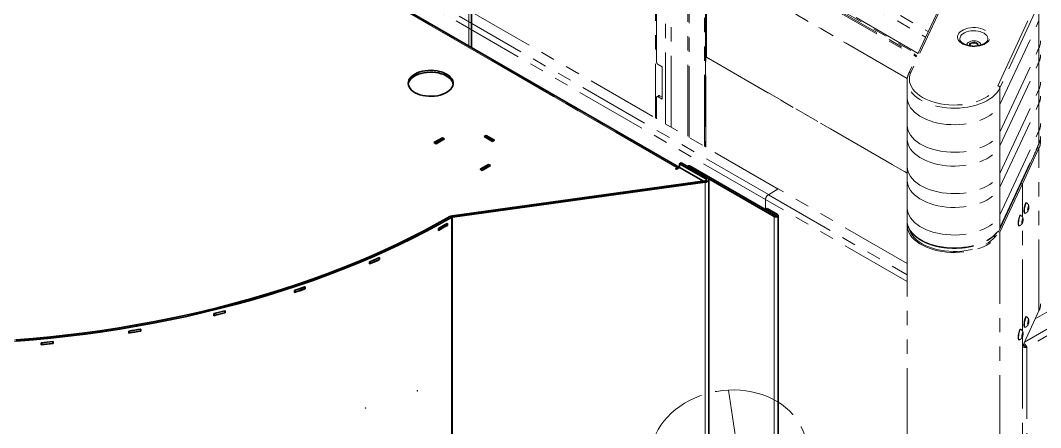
# Paper-space layout 'Blatt1' of a CAD drawing. Header units: millimetres. Extents: x 0 to 1189, y 0 to 841.
# Drawn here: x 575.8 to 666.4, y 173.7 to 209.8 of the extents above; entities that cross this region are included whole.
import ezdxf

# ---------------------------------------------------------------- set-up
doc = ezdxf.new("R2010")
doc.units = ezdxf.units.MM
doc.linetypes.add('PHANTOM', pattern=[12.7, 6.35, -1.27, 1.27, -1.27, 1.27, -1.27])

psp = doc.layouts.new('Blatt1')

# ---------------------------------------------------------------- linework, layer by layer
at = {"color": 8, "linetype": 'Continuous', "lineweight": 18}
for p, q in [((634.15, 196.747), (581.688, 227.032)), ((615.621, 221.847), (615.621, 207.579)), ((635.352, 196.872), (635.211, 196.79)), ((634.15, 196.665), (634.15, 196.747)), ((636.636, 195.467), (636.59, 195.58)), ((636.636, 55.921), (636.636, 195.467)), ((636.685, 195.774), (636.826, 195.855)), ((636.685, 195.61), (636.685, 195.774)), ((614.079, 192.339), (613.938, 192.421)), ((614.079, 52.792), (614.079, 192.339)), ((614.128, 192.482), (614.174, 192.37)), ((614.174, 52.823), (614.174, 192.37)), ((642.914, 192.506), (642.773, 192.425)), ((642.773, 52.878), (642.773, 192.425)), ((642.922, 192.51), (643.063, 192.592)), ((642.922, 192.506), (642.922, 192.51))]:
    psp.add_line(p, q, dxfattribs=at)
at = {"color": 8, "linetype": 'PHANTOM', "lineweight": 18}
for p, q in [((634.15, 196.747), (581.688, 227.032)), ((592.498, 222.497), (641.996, 193.923)), ((592.753, 222.938), (642.25, 194.364)), ((634.203, 221.699), (656.454, 208.854)), ((633.935, 221.233), (656.227, 208.364)), ((633.114, 200.65), (633.114, 219.445)), ((633.623, 200.356), (633.623, 219.151)), ((655.557, 206.922), (633.935, 219.404)), ((635.094, 218.606), (635.094, 199.507)), ((636.579, 198.65), (636.579, 217.486)), ((658.386, 212.706), (654.918, 205.233)), ((662.645, 204.038), (666.114, 211.51)), ((666.307, 211.317), (662.839, 203.845)), ((666.307, 211.317), (666.307, 209.847)), ((636.763, 206.568), (636.763, 210.896)), ((666.307, 209.847), (666.307, 207.398)), ((666.307, 207.398), (666.307, 206.173)), ((666.307, 206.173), (666.307, 203.723)), ((632.591, 203.148), (632.45, 203.066)), ((662.839, 203.845), (662.839, 202.375)), ((666.307, 203.723), (666.307, 202.498)), ((662.839, 202.375), (662.839, 199.926)), ((666.307, 202.498), (666.307, 200.049)), ((662.839, 199.926), (662.839, 198.701)), ((666.307, 200.049), (666.307, 198.906)), ((662.839, 191.434), (666.307, 198.906)), ((662.839, 198.701), (662.839, 196.251)), ((665.824, 197.791), (665.824, 197.851)), ((666.307, 198.497), (666.162, 198.52)), ((666.307, 184.045), (666.307, 198.497)), ((635.352, 196.872), (635.211, 196.79)), ((665.358, 196.847), (665.358, 196.788)), ((634.15, 196.665), (634.15, 196.747)), ((662.839, 196.251), (662.839, 195.026)), ((664.918, 195.84), (664.918, 195.899)), ((636.636, 195.467), (636.59, 195.58)), ((636.636, 176.643), (636.636, 195.467)), ((636.685, 195.774), (636.826, 195.855)), ((636.685, 195.61), (636.685, 195.774)), ((662.839, 195.026), (662.839, 192.577)), ((642.25, 194.364), (654.582, 187.245)), ((654.582, 186.657), (641.996, 193.923)), ((614.079, 192.339), (613.938, 192.421)), ((614.079, 52.792), (614.079, 192.339)), ((614.128, 192.482), (614.174, 192.37)), ((614.174, 52.823), (614.174, 192.37)), ((642.914, 192.506), (642.773, 192.425)), ((642.773, 176.132), (642.773, 192.425)), ((642.922, 192.51), (643.063, 192.592)), ((642.922, 192.506), (642.922, 192.51)), ((662.839, 192.577), (662.839, 191.434)), ((663.262, 192.33), (663.262, 192.271)), ((662.822, 191.323), (662.822, 191.385)), ((654.87, 191.163), (654.87, 191.048)), ((662.356, 190.553), (662.356, 190.765)), ((662.839, 191.025), (662.694, 191.048)), ((662.839, 191.025), (662.839, 146.85)), ((665.018, 181.268), (671.44, 184.975)), ((671.694, 184.534), (665.231, 180.803)), ((665.231, 180.803), (665.231, 76.014))]:
    psp.add_line(p, q, dxfattribs=at)
at = {"color": 7, "linetype": 'Continuous', "lineweight": 35}
for p, q in [((634.338, 196.773), (581.888, 227.052)), ((615.855, 207.443), (615.855, 222.173)), ((617.163, 199.63), (616.979, 199.524)), ((616.979, 199.524), (617.729, 199.091)), ((617.036, 199.491), (617.17, 199.569)), ((617.913, 199.197), (617.163, 199.63)), ((617.163, 199.564), (617.163, 199.63)), ((617.863, 199.169), (617.17, 199.569)), ((613.274, 199.426), (612.525, 198.993)), ((612.525, 198.993), (612.708, 198.887)), ((613.281, 199.364), (612.581, 198.96)), ((612.708, 198.887), (613.458, 199.32)), ((613.458, 199.32), (613.274, 199.426)), ((613.274, 199.36), (613.274, 199.426)), ((613.408, 199.291), (613.281, 199.364)), ((617.729, 199.091), (617.913, 199.197)), ((617.375, 197.058), (616.626, 196.625)), ((617.382, 196.997), (616.682, 196.593)), ((616.81, 196.519), (617.559, 196.952)), ((617.559, 196.952), (617.375, 197.058)), ((617.375, 196.993), (617.375, 197.058)), ((617.382, 196.997), (617.51, 196.923)), ((634.362, 197.114), (634.503, 197.196)), ((634.362, 196.787), (634.362, 197.114)), ((634.362, 197.114), (636.685, 195.774)), ((634.503, 197.196), (636.826, 195.855)), ((635.102, 196.897), (635.062, 196.874)), ((635.211, 196.79), (635.171, 196.811)), ((642.914, 192.506), (635.352, 196.872)), ((616.626, 196.625), (616.81, 196.519)), ((634.009, 196.665), (634.15, 196.747)), ((634.079, 196.624), (634.009, 196.665)), ((634.362, 196.787), (634.079, 196.624)), ((636.48, 195.565), (634.362, 196.787)), ((642.773, 192.425), (635.211, 196.79)), ((636.59, 195.58), (614.128, 192.482)), ((636.636, 195.467), (614.174, 192.37)), ((636.943, 56.145), (636.943, 195.692)), ((642.006, 193.039), (642.147, 193.121)), ((642.922, 192.51), (642.006, 193.039)), ((642.006, 193.039), (642.006, 193.031)), ((643.063, 192.592), (642.147, 193.121)), ((643.123, 52.962), (643.123, 192.508)), ((612.924, 191.191), (612.924, 191.371)), ((612.999, 191.412), (613.01, 191.406)), ((613.01, 191.406), (613.71, 191.809)), ((613.01, 191.243), (613.71, 191.645)), ((613.01, 191.243), (613.01, 191.406)), ((613.703, 191.641), (613.717, 191.633)), ((613.717, 191.813), (613.717, 191.633)), ((612.924, 191.292), (613.01, 191.243)), ((606.888, 188.416), (607.676, 188.771)), ((607.681, 188.776), (607.681, 188.596)), ((606.803, 188.211), (606.803, 188.391)), ((606.803, 188.316), (606.888, 188.253)), ((606.879, 188.423), (606.888, 188.416)), ((606.888, 188.253), (607.676, 188.608)), ((606.888, 188.253), (606.888, 188.416)), ((607.669, 188.605), (607.681, 188.596)), ((600.194, 185.869), (601.05, 186.167)), ((600.194, 185.705), (601.05, 186.004)), ((601.05, 186.167), (601.048, 186.169)), ((601.05, 186.004), (601.05, 186.167)), ((601.05, 186.007), (601.062, 185.994)), ((601.062, 186.174), (601.062, 185.994)), ((600.112, 185.673), (600.112, 185.852)), ((600.112, 185.784), (600.194, 185.705)), ((600.185, 185.877), (600.194, 185.869)), ((600.194, 185.705), (600.194, 185.869)), ((592.945, 183.612), (592.945, 183.791)), ((592.945, 183.734), (593.022, 183.636)), ((593.014, 183.809), (593.022, 183.799)), ((593.022, 183.799), (593.933, 184.037)), ((593.022, 183.636), (593.933, 183.874)), ((593.022, 183.636), (593.022, 183.799)), ((593.933, 184.037), (593.931, 184.039)), ((593.933, 183.874), (593.933, 184.037)), ((593.933, 183.894), (593.955, 183.866)), ((593.955, 184.045), (593.955, 183.866)), ((585.473, 182.238), (586.427, 182.411)), ((586.427, 182.411), (586.426, 182.414)), ((586.427, 182.248), (586.427, 182.411)), ((586.427, 182.299), (586.459, 182.24)), ((586.459, 182.42), (586.459, 182.24)), ((585.404, 182.057), (585.404, 182.237)), ((585.412, 182.187), (585.473, 182.075)), ((585.468, 182.248), (585.473, 182.238)), ((585.473, 182.075), (586.427, 182.248)), ((585.473, 182.075), (585.473, 182.238)), ((577.596, 181.032), (577.596, 181.212)), ((577.619, 181.159), (577.596, 181.157)), ((577.619, 181.159), (577.619, 181.214)), ((577.619, 181.159), (577.657, 181.043)), ((577.653, 181.217), (577.657, 181.207)), ((577.657, 181.207), (578.64, 181.313)), ((577.657, 181.043), (577.657, 181.207)), ((577.657, 181.043), (578.64, 181.15)), ((578.64, 181.313), (578.639, 181.316)), ((578.64, 181.15), (578.64, 181.313)), ((578.645, 181.317), (578.645, 181.255)), ((578.645, 181.255), (578.681, 181.141)), ((578.681, 181.321), (578.681, 181.141))]:
    psp.add_line(p, q, dxfattribs=at)
at = {"color": 7, "linetype": 'PHANTOM', "lineweight": 18}
for p, q in [((634.338, 196.773), (581.888, 227.052)), ((632.308, 206.169), (632.308, 224.137)), ((642.986, 194.951), (593.771, 223.362)), ((632.202, 218.699), (632.202, 201.176)), ((634.013, 219.23), (655.51, 206.821)), ((635.2, 199.446), (635.2, 218.545)), ((635.384, 218.298), (655.458, 206.709)), ((635.384, 218.175), (655.414, 206.613)), ((637.93, 214.305), (654.6, 204.681)), ((654.6, 204.681), (638.092, 214.211)), ((658.205, 212.626), (654.737, 205.154)), ((636.675, 211.019), (636.675, 206.69)), ((662.839, 202.375), (666.307, 209.847)), ((659.933, 207.795), (659.859, 207.674)), ((661.132, 207.741), (661.099, 207.795)), ((661.162, 207.683), (661.179, 207.677)), ((662.839, 199.926), (666.307, 207.398)), ((632.45, 205.924), (632.803, 205.72)), ((636.657, 206.752), (636.675, 206.762)), ((636.657, 206.752), (636.657, 198.605)), ((636.675, 206.741), (636.657, 206.752)), ((636.704, 206.616), (636.692, 206.609)), ((654.582, 196.281), (636.692, 206.609)), ((636.692, 198.584), (636.692, 206.609)), ((636.763, 206.568), (654.582, 196.281)), ((662.839, 198.701), (666.307, 206.173)), ((632.803, 205.72), (632.803, 202.862)), ((654.582, 204.473), (654.582, 204.509)), ((654.582, 204.473), (654.582, 203.003)), ((632.491, 203.158), (632.35, 203.076)), ((632.591, 203.148), (632.803, 203.025)), ((662.839, 196.251), (666.307, 203.723)), ((632.308, 201.115), (632.308, 202.984)), ((632.803, 202.862), (632.45, 203.066)), ((654.582, 203.003), (654.582, 200.553)), ((662.839, 195.026), (666.307, 202.498)), ((654.582, 200.553), (654.582, 199.328)), ((617.163, 199.63), (616.979, 199.524)), ((616.979, 199.524), (617.729, 199.091)), ((617.036, 199.491), (617.17, 199.569)), ((617.913, 199.197), (617.163, 199.63)), ((617.163, 199.564), (617.163, 199.63)), ((617.863, 199.169), (617.17, 199.569)), ((662.839, 192.577), (666.307, 200.049)), ((613.274, 199.426), (612.525, 198.993)), ((612.525, 198.993), (612.708, 198.887)), ((613.281, 199.364), (612.581, 198.96)), ((612.708, 198.887), (613.458, 199.32)), ((613.458, 199.32), (613.274, 199.426)), ((613.274, 199.36), (613.274, 199.426)), ((613.408, 199.291), (613.281, 199.364)), ((617.729, 199.091), (617.913, 199.197)), ((654.582, 199.328), (654.582, 196.879)), ((662.833, 191.406), (666.301, 198.878)), ((666.162, 198.52), (664.687, 195.341)), ((666.307, 198.497), (664.832, 195.319)), ((665.95, 198.063), (665.95, 198.122)), ((617.375, 197.058), (616.626, 196.625)), ((617.382, 196.997), (616.682, 196.593)), ((616.81, 196.519), (617.559, 196.952)), ((617.559, 196.952), (617.375, 197.058)), ((617.375, 196.993), (617.375, 197.058)), ((617.382, 196.997), (617.51, 196.923)), ((634.362, 197.114), (634.503, 197.196)), ((634.362, 196.787), (634.362, 197.114)), ((634.362, 197.114), (636.685, 195.774)), ((634.503, 197.196), (636.826, 195.855)), ((635.102, 196.897), (635.062, 196.874)), ((635.211, 196.79), (635.171, 196.811)), ((642.914, 192.506), (635.352, 196.872)), ((654.582, 196.879), (654.582, 195.654)), ((616.626, 196.625), (616.81, 196.519)), ((634.009, 196.665), (634.15, 196.747)), ((634.079, 196.624), (634.009, 196.665)), ((634.362, 196.787), (634.079, 196.624)), ((636.48, 195.565), (634.362, 196.787)), ((642.773, 192.425), (635.211, 196.79)), ((664.921, 195.847), (664.921, 195.906)), ((636.59, 195.58), (614.128, 192.482)), ((636.636, 195.467), (614.174, 192.37)), ((636.943, 176.73), (636.943, 195.692)), ((654.582, 195.654), (654.582, 193.204)), ((662.694, 191.048), (664.687, 195.341)), ((662.839, 191.025), (664.832, 195.319)), ((664.832, 195.319), (664.687, 195.341)), ((664.832, 192.376), (664.832, 195.319)), ((642.25, 194.364), (643.127, 194.87)), ((642.986, 194.788), (642.25, 194.364)), ((643.044, 194.822), (643.044, 194.87)), ((654.582, 188.257), (643.127, 194.87)), ((641.996, 193.923), (641.996, 193.037)), ((654.582, 193.204), (654.582, 192.061)), ((665.211, 193.644), (665.163, 193.651)), ((665.362, 193.294), (665.32, 193.151)), ((665.361, 193.29), (665.397, 193.284)), ((665.397, 193.284), (665.362, 193.294)), ((665.392, 193.131), (665.397, 193.284)), ((642.006, 193.039), (642.147, 193.121)), ((642.922, 192.51), (642.006, 193.039)), ((642.006, 193.039), (642.006, 193.031)), ((643.063, 192.592), (642.147, 193.121)), ((643.123, 175.929), (643.123, 192.508)), ((664.694, 192.529), (664.645, 192.536)), ((665.018, 192.713), (665.066, 192.705)), ((665.32, 193.151), (665.315, 192.998)), ((665.315, 192.998), (665.35, 192.988)), ((665.32, 193.142), (665.392, 193.131)), ((665.35, 192.988), (665.392, 193.131)), ((612.924, 191.191), (612.924, 191.371)), ((612.999, 191.412), (613.01, 191.406)), ((613.01, 191.406), (613.71, 191.809)), ((613.01, 191.243), (613.71, 191.645)), ((613.01, 191.243), (613.01, 191.406)), ((613.703, 191.641), (613.717, 191.633)), ((613.717, 191.813), (613.717, 191.633)), ((654.582, 191.653), (654.582, 147.478)), ((662.825, 191.33), (662.825, 191.391)), ((664.5, 191.597), (664.548, 191.59)), ((664.803, 192.035), (664.797, 191.882)), ((664.797, 191.882), (664.832, 191.873)), ((664.844, 192.179), (664.803, 192.035)), ((664.803, 192.027), (664.874, 192.016)), ((664.832, 191.873), (664.874, 192.016)), ((664.832, 182.251), (664.832, 191.831)), ((664.843, 192.175), (664.88, 192.169)), ((664.88, 192.169), (664.844, 192.179)), ((664.874, 192.016), (664.88, 192.169)), ((612.924, 191.292), (613.01, 191.243)), ((654.975, 191.02), (654.932, 190.927)), ((655.082, 190.892), (655.082, 190.836)), ((655.082, 190.795), (655.083, 190.701)), ((655.082, 190.755), (655.082, 190.702)), ((606.888, 188.416), (607.676, 188.771)), ((607.681, 188.776), (607.681, 188.596)), ((606.803, 188.211), (606.803, 188.391)), ((606.803, 188.316), (606.888, 188.253)), ((606.879, 188.423), (606.888, 188.416)), ((606.888, 188.253), (607.676, 188.608)), ((606.888, 188.253), (606.888, 188.416)), ((607.669, 188.605), (607.681, 188.596)), ((600.194, 185.869), (601.05, 186.167)), ((600.194, 185.705), (601.05, 186.004)), ((601.05, 186.167), (601.048, 186.169)), ((601.05, 186.004), (601.05, 186.167)), ((601.05, 186.007), (601.062, 185.994)), ((601.062, 186.174), (601.062, 185.994)), ((600.112, 185.673), (600.112, 185.852)), ((600.112, 185.784), (600.194, 185.705)), ((600.185, 185.877), (600.194, 185.869)), ((600.194, 185.705), (600.194, 185.869)), ((669.926, 185.603), (665.97, 183.32)), ((592.945, 183.612), (592.945, 183.791)), ((592.945, 183.734), (593.022, 183.636)), ((593.014, 183.809), (593.022, 183.799)), ((593.022, 183.799), (593.933, 184.037)), ((593.022, 183.636), (593.933, 183.874)), ((593.022, 183.636), (593.022, 183.799)), ((593.933, 184.037), (593.931, 184.039)), ((593.933, 183.874), (593.933, 184.037)), ((593.933, 183.894), (593.955, 183.866)), ((593.955, 184.045), (593.955, 183.866)), ((666.307, 184.045), (664.832, 180.866)), ((665.211, 183.519), (665.163, 183.526)), ((585.473, 182.238), (586.427, 182.411)), ((586.427, 182.411), (586.426, 182.414)), ((586.427, 182.248), (586.427, 182.411)), ((586.427, 182.299), (586.459, 182.24)), ((586.459, 182.42), (586.459, 182.24)), ((664.694, 182.404), (664.645, 182.411)), ((665.018, 182.587), (665.066, 182.58)), ((665.32, 183.025), (665.315, 182.873)), ((665.315, 182.873), (665.35, 182.863)), ((665.362, 183.169), (665.32, 183.025)), ((665.32, 183.017), (665.392, 183.006)), ((665.35, 182.863), (665.392, 183.006)), ((665.361, 183.165), (665.397, 183.159)), ((665.397, 183.159), (665.362, 183.169)), ((665.392, 183.006), (665.397, 183.159)), ((585.404, 182.057), (585.404, 182.237)), ((585.412, 182.187), (585.473, 182.075)), ((585.468, 182.248), (585.473, 182.238)), ((585.473, 182.075), (586.427, 182.248)), ((585.473, 182.075), (585.473, 182.238)), ((664.5, 181.472), (664.548, 181.465)), ((664.803, 181.91), (664.797, 181.757)), ((664.797, 181.757), (664.832, 181.748)), ((664.844, 182.053), (664.803, 181.91)), ((664.803, 181.902), (664.874, 181.891)), ((664.832, 181.748), (664.874, 181.891)), ((664.832, 180.866), (664.832, 181.706)), ((664.832, 181.706), (664.832, 167.39)), ((664.843, 182.05), (664.88, 182.044)), ((664.88, 182.044), (664.844, 182.053)), ((664.874, 181.891), (664.88, 182.044)), ((577.596, 181.032), (577.596, 181.212)), ((577.619, 181.159), (577.596, 181.157)), ((577.622, 181.151), (577.596, 181.149)), ((577.619, 181.159), (577.619, 181.214)), ((577.619, 181.159), (577.657, 181.043)), ((577.653, 181.217), (577.657, 181.207)), ((577.657, 181.207), (578.64, 181.313)), ((577.657, 181.043), (577.657, 181.207)), ((577.657, 181.043), (578.64, 181.15)), ((578.64, 181.313), (578.639, 181.316)), ((578.64, 181.15), (578.64, 181.313)), ((578.645, 181.317), (578.645, 181.255)), ((578.645, 181.255), (578.681, 181.141)), ((578.681, 181.321), (578.681, 181.141)), ((665.231, 180.803), (665.09, 180.885)), ((638.699, 177.003), (641.895, 155.897))]:
    psp.add_line(p, q, dxfattribs=at)
at = {"color": 8, "linetype": 'PHANTOM', "lineweight": 18, "flags": 128}
for points in [[(661.916, 208.155), (661.84, 208.031), (661.732, 207.916), (661.593, 207.812), (661.428, 207.721), (661.241, 207.647), (661.035, 207.59), (660.817, 207.553), (660.592, 207.536), (660.364, 207.539), (660.141, 207.563), (659.926, 207.607), (659.726, 207.67), (659.546, 207.75), (659.389, 207.845), (659.26, 207.953), (659.162, 208.072), (659.098, 208.198), (659.068, 208.328), (659.074, 208.459), (659.115, 208.589), (659.191, 208.712), (659.3, 208.828), (659.438, 208.932), (659.603, 209.022), (659.791, 209.097), (659.996, 209.153), (660.214, 209.191), (660.44, 209.208), (660.667, 209.204), (660.891, 209.18), (661.106, 209.137), (661.306, 209.074), (661.486, 208.994), (661.643, 208.899), (661.772, 208.79), (661.87, 208.672), (661.934, 208.546), (661.964, 208.416), (661.958, 208.284), (661.916, 208.155)], [(661.766, 208.214), (661.762, 208.265), (661.728, 208.385), (661.658, 208.501), (661.556, 208.608), (661.424, 208.704), (661.266, 208.786), (661.086, 208.851), (660.89, 208.897), (660.683, 208.924), (660.472, 208.93), (660.261, 208.915), (660.058, 208.88), (659.868, 208.826), (659.697, 208.754), (659.549, 208.666), (659.429, 208.565), (659.34, 208.454), (659.285, 208.336), (659.266, 208.215)], [(654.918, 205.233), (654.837, 205.019), (654.792, 204.801), (654.783, 204.581), (654.81, 204.362), (654.873, 204.145), (654.972, 203.933), (655.105, 203.727), (655.271, 203.529), (655.469, 203.342), (655.697, 203.166), (655.953, 203.003), (656.235, 202.855), (656.54, 202.724), (656.865, 202.609), (657.207, 202.513), (657.564, 202.436), (657.932, 202.379), (658.307, 202.343), (658.687, 202.327), (659.067, 202.333), (659.445, 202.359), (659.817, 202.405), (660.18, 202.472), (660.53, 202.559), (660.864, 202.664), (661.179, 202.787), (661.472, 202.927), (661.742, 203.083), (661.984, 203.252), (662.197, 203.434), (662.38, 203.627), (662.53, 203.829), (662.645, 204.038)], [(662.839, 203.845), (662.721, 203.632), (662.57, 203.425), (662.386, 203.228), (662.172, 203.041), (661.929, 202.867), (661.659, 202.706), (661.364, 202.56), (661.048, 202.431), (660.712, 202.319), (660.359, 202.225), (659.993, 202.151), (659.617, 202.096), (659.234, 202.062), (658.846, 202.048), (658.459, 202.055), (658.074, 202.083), (657.695, 202.131), (657.325, 202.198), (656.968, 202.286), (656.626, 202.392), (656.303, 202.515), (656, 202.656), (655.722, 202.812), (655.469, 202.982), (655.245, 203.165), (655.051, 203.358), (654.889, 203.562), (654.76, 203.773), (654.666, 203.99), (654.606, 204.212), (654.582, 204.435), (654.582, 204.473)], [(654.731, 191.421), (654.76, 191.362), (654.889, 191.151), (655.051, 190.947), (655.245, 190.753), (655.469, 190.57), (655.722, 190.4), (656, 190.244), (656.303, 190.104), (656.626, 189.98), (656.968, 189.874), (657.325, 189.787), (657.695, 189.719), (658.074, 189.671), (658.459, 189.644), (658.846, 189.637), (659.234, 189.651), (659.617, 189.685), (659.993, 189.74), (660.359, 189.814), (660.712, 189.908), (661.048, 190.02), (661.364, 190.149), (661.659, 190.295), (661.929, 190.455), (662.172, 190.63), (662.386, 190.817), (662.57, 191.014), (662.721, 191.22), (662.839, 191.434)]]:
    psp.add_lwpolyline(points, dxfattribs=at)
at = {"color": 7, "linetype": 'PHANTOM', "lineweight": 18, "flags": 128}
for points in [[(660.676, 208.022), (660.528, 208.034), (660.38, 208.026), (660.24, 207.997), (660.116, 207.949), (660.015, 207.886), (659.943, 207.811), (659.904, 207.728), (659.899, 207.658)], [(660.619, 207.901), (660.501, 207.909), (660.384, 207.896), (660.278, 207.864), (660.194, 207.815), (660.138, 207.754), (660.116, 207.686), (660.129, 207.618), (660.139, 207.6)], [(660.186, 207.595), (660.18, 207.614), (660.181, 207.678), (660.219, 207.739), (660.289, 207.79), (660.384, 207.824), (660.492, 207.839), (660.604, 207.833)], [(660.604, 207.833), (660.706, 207.806), (660.787, 207.762), (660.839, 207.705), (660.856, 207.641), (660.846, 207.597)], [(660.894, 207.602), (660.909, 207.635), (660.913, 207.704), (660.882, 207.77), (660.819, 207.828), (660.729, 207.873), (660.619, 207.901)], [(661.132, 207.656), (661.13, 207.714), (661.098, 207.797), (661.031, 207.874), (660.935, 207.94), (660.814, 207.99), (660.676, 208.022)], [(610.394, 203.799), (610.517, 203.662), (610.669, 203.535), (610.85, 203.422), (611.055, 203.323), (611.282, 203.241), (611.525, 203.177), (611.781, 203.132), (612.044, 203.108), (612.311, 203.104), (612.577, 203.121), (612.836, 203.157), (613.085, 203.214), (613.318, 203.289), (613.532, 203.381), (613.723, 203.49), (613.887, 203.611), (614.021, 203.745), (614.124, 203.887), (614.193, 204.036), (614.226, 204.189), (614.224, 204.343), (614.187, 204.496), (614.114, 204.644), (614.008, 204.786), (613.87, 204.918), (613.703, 205.038), (613.51, 205.145), (613.293, 205.235), (613.058, 205.308), (612.808, 205.363), (612.548, 205.397), (612.282, 205.412), (612.015, 205.405), (611.752, 205.379), (611.497, 205.332), (611.255, 205.266), (611.031, 205.182), (610.829, 205.082), (610.651, 204.966), (610.501, 204.839), (610.383, 204.7), (610.297, 204.554), (610.246, 204.403), (610.23, 204.249), (610.25, 204.095), (610.305, 203.944), (610.394, 203.799)], [(610.235, 204.176), (610.267, 204.316), (610.336, 204.465), (610.438, 204.607), (610.572, 204.741), (610.736, 204.862), (610.927, 204.97), (611.141, 205.063), (611.374, 205.138), (611.623, 205.194), (611.882, 205.231), (612.148, 205.248), (612.415, 205.244), (612.679, 205.219), (612.935, 205.175), (613.178, 205.111), (613.404, 205.029), (613.609, 204.93), (613.79, 204.817), (613.943, 204.69), (614.065, 204.553)], [(654.582, 203.003), (654.582, 202.965), (654.606, 202.742), (654.666, 202.521), (654.76, 202.303), (654.889, 202.092), (655.051, 201.889), (655.245, 201.695), (655.469, 201.512), (655.722, 201.342), (656, 201.186), (656.303, 201.046), (656.626, 200.922), (656.968, 200.816), (657.325, 200.729), (657.695, 200.661), (658.074, 200.613), (658.459, 200.585), (658.846, 200.578), (659.234, 200.592), (659.617, 200.627), (659.993, 200.681), (660.359, 200.756), (660.712, 200.849), (661.048, 200.961), (661.364, 201.091), (661.659, 201.236), (661.929, 201.397), (662.172, 201.572), (662.386, 201.758), (662.57, 201.956), (662.721, 202.162), (662.839, 202.375)], [(654.582, 203.003), (654.582, 202.965), (654.606, 202.742), (654.666, 202.521), (654.76, 202.303), (654.889, 202.092), (655.051, 201.889), (655.245, 201.695), (655.469, 201.512), (655.722, 201.342), (656, 201.186), (656.303, 201.046), (656.626, 200.922), (656.968, 200.816), (657.325, 200.729), (657.695, 200.661), (658.074, 200.613), (658.459, 200.585), (658.846, 200.578), (659.234, 200.592), (659.617, 200.627), (659.993, 200.681), (660.359, 200.756), (660.712, 200.849), (661.048, 200.961), (661.364, 201.091), (661.659, 201.236), (661.929, 201.397), (662.172, 201.572), (662.386, 201.758), (662.57, 201.956), (662.721, 202.162), (662.839, 202.375)], [(654.582, 200.553), (654.582, 200.516), (654.606, 200.292), (654.666, 200.071), (654.76, 199.854), (654.889, 199.643), (655.051, 199.439), (655.245, 199.245), (655.469, 199.062), (655.722, 198.892), (656, 198.736), (656.303, 198.596), (656.626, 198.472), (656.968, 198.366), (657.325, 198.279), (657.695, 198.211), (658.074, 198.163), (658.459, 198.136), (658.846, 198.129), (659.234, 198.143), (659.617, 198.177), (659.993, 198.232), (660.359, 198.306), (660.712, 198.4), (661.048, 198.512), (661.364, 198.641), (661.659, 198.787), (661.929, 198.947), (662.172, 199.122), (662.386, 199.309), (662.57, 199.506), (662.721, 199.712), (662.839, 199.926)], [(654.582, 200.553), (654.582, 200.516), (654.606, 200.292), (654.666, 200.071), (654.76, 199.854), (654.889, 199.643), (655.051, 199.439), (655.245, 199.245), (655.469, 199.062), (655.722, 198.892), (656, 198.736), (656.303, 198.596), (656.626, 198.472), (656.968, 198.366), (657.325, 198.279), (657.695, 198.211), (658.074, 198.163), (658.459, 198.136), (658.846, 198.129), (659.234, 198.143), (659.617, 198.177), (659.993, 198.232), (660.359, 198.306), (660.712, 198.4), (661.048, 198.512), (661.364, 198.641), (661.659, 198.787), (661.929, 198.947), (662.172, 199.122), (662.386, 199.309), (662.57, 199.506), (662.721, 199.712), (662.839, 199.926)], [(654.582, 199.328), (654.582, 199.291), (654.606, 199.067), (654.666, 198.846), (654.76, 198.629), (654.889, 198.418), (655.051, 198.214), (655.245, 198.02), (655.469, 197.838), (655.722, 197.667), (656, 197.512), (656.303, 197.371), (656.626, 197.247), (656.968, 197.142), (657.325, 197.054), (657.695, 196.986), (658.074, 196.938), (658.459, 196.911), (658.846, 196.904), (659.234, 196.918), (659.617, 196.952), (659.993, 197.007), (660.359, 197.081), (660.712, 197.175), (661.048, 197.287), (661.364, 197.416), (661.659, 197.562), (661.929, 197.723), (662.172, 197.897), (662.386, 198.084), (662.57, 198.281), (662.721, 198.487), (662.839, 198.701)], [(654.582, 199.328), (654.582, 199.291), (654.606, 199.067), (654.666, 198.846), (654.76, 198.629), (654.889, 198.418), (655.051, 198.214), (655.245, 198.02), (655.469, 197.838), (655.722, 197.667), (656, 197.512), (656.303, 197.371), (656.626, 197.247), (656.968, 197.142), (657.325, 197.054), (657.695, 196.986), (658.074, 196.938), (658.459, 196.911), (658.846, 196.904), (659.234, 196.918), (659.617, 196.952), (659.993, 197.007), (660.359, 197.081), (660.712, 197.175), (661.048, 197.287), (661.364, 197.416), (661.659, 197.562), (661.929, 197.723), (662.172, 197.897), (662.386, 198.084), (662.57, 198.281), (662.721, 198.487), (662.839, 198.701)], [(666.256, 198.782), (666.244, 198.737), (666.162, 198.52)], [(666.307, 198.906), (666.305, 198.89), (666.301, 198.878)], [(665.898, 197.95), (665.901, 197.96), (665.928, 198.074)], [(665.934, 198.029), (665.943, 198.092), (665.944, 198.11)], [(654.582, 196.879), (654.582, 196.841), (654.606, 196.618), (654.666, 196.397), (654.76, 196.179), (654.889, 195.968), (655.051, 195.765), (655.245, 195.571), (655.469, 195.388), (655.722, 195.218), (656, 195.062), (656.303, 194.922), (656.626, 194.798), (656.968, 194.692), (657.325, 194.605), (657.695, 194.537), (658.074, 194.489), (658.459, 194.461), (658.846, 194.454), (659.234, 194.468), (659.617, 194.503), (659.993, 194.557), (660.359, 194.632), (660.712, 194.725), (661.048, 194.837), (661.364, 194.967), (661.659, 195.112), (661.929, 195.273), (662.172, 195.448), (662.386, 195.634), (662.57, 195.832), (662.721, 196.038), (662.839, 196.251)], [(654.582, 196.879), (654.582, 196.841), (654.606, 196.618), (654.666, 196.397), (654.76, 196.179), (654.889, 195.968), (655.051, 195.765), (655.245, 195.571), (655.469, 195.388), (655.722, 195.218), (656, 195.062), (656.303, 194.922), (656.626, 194.798), (656.968, 194.692), (657.325, 194.605), (657.695, 194.537), (658.074, 194.489), (658.459, 194.461), (658.846, 194.454), (659.234, 194.468), (659.617, 194.503), (659.993, 194.557), (660.359, 194.632), (660.712, 194.725), (661.048, 194.837), (661.364, 194.967), (661.659, 195.112), (661.929, 195.273), (662.172, 195.448), (662.386, 195.634), (662.57, 195.832), (662.721, 196.038), (662.839, 196.251)], [(636.685, 195.774), (636.717, 195.749), (636.737, 195.721), (636.743, 195.691), (636.736, 195.661), (636.715, 195.633), (636.682, 195.609), (636.639, 195.591), (636.59, 195.58)], [(636.826, 195.855), (636.89, 195.807), (636.93, 195.75), (636.943, 195.69), (636.928, 195.629), (636.886, 195.573), (636.82, 195.525), (636.735, 195.489), (636.636, 195.467)], [(654.582, 195.654), (654.582, 195.617), (654.606, 195.393), (654.666, 195.172), (654.76, 194.955), (654.889, 194.743), (655.051, 194.54), (655.245, 194.346), (655.469, 194.163), (655.722, 193.993), (656, 193.837), (656.303, 193.697), (656.626, 193.573), (656.968, 193.467), (657.325, 193.38), (657.695, 193.312), (658.074, 193.264), (658.459, 193.236), (658.846, 193.23), (659.234, 193.243), (659.617, 193.278), (659.993, 193.332), (660.359, 193.407), (660.712, 193.5), (661.048, 193.612), (661.364, 193.742), (661.659, 193.887), (661.929, 194.048), (662.172, 194.223), (662.386, 194.409), (662.57, 194.607), (662.721, 194.813), (662.839, 195.026)], [(654.582, 195.654), (654.582, 195.617), (654.606, 195.393), (654.666, 195.172), (654.76, 194.955), (654.889, 194.743), (655.051, 194.54), (655.245, 194.346), (655.469, 194.163), (655.722, 193.993), (656, 193.837), (656.303, 193.697), (656.626, 193.573), (656.968, 193.467), (657.325, 193.38), (657.695, 193.312), (658.074, 193.264), (658.459, 193.236), (658.846, 193.23), (659.234, 193.243), (659.617, 193.278), (659.993, 193.332), (660.359, 193.407), (660.712, 193.5), (661.048, 193.612), (661.364, 193.742), (661.659, 193.887), (661.929, 194.048), (662.172, 194.223), (662.386, 194.409), (662.57, 194.607), (662.721, 194.813), (662.839, 195.026)], [(654.582, 193.204), (654.582, 193.167), (654.606, 192.943), (654.666, 192.722), (654.76, 192.505), (654.889, 192.294), (655.051, 192.09), (655.245, 191.896), (655.469, 191.713), (655.722, 191.543), (656, 191.388), (656.303, 191.247), (656.626, 191.123), (656.968, 191.017), (657.325, 190.93), (657.695, 190.862), (658.074, 190.814), (658.459, 190.787), (658.846, 190.78), (659.234, 190.794), (659.617, 190.828), (659.993, 190.883), (660.359, 190.957), (660.712, 191.051), (661.048, 191.163), (661.364, 191.292), (661.659, 191.438), (661.929, 191.599), (662.172, 191.773), (662.386, 191.96), (662.57, 192.157), (662.721, 192.363), (662.839, 192.577)], [(654.582, 193.204), (654.582, 193.167), (654.606, 192.943), (654.666, 192.722), (654.76, 192.505), (654.889, 192.294), (655.051, 192.09), (655.245, 191.896), (655.469, 191.713), (655.722, 191.543), (656, 191.388), (656.303, 191.247), (656.626, 191.123), (656.968, 191.017), (657.325, 190.93), (657.695, 190.862), (658.074, 190.814), (658.459, 190.787), (658.846, 190.78), (659.234, 190.794), (659.617, 190.828), (659.993, 190.883), (660.359, 190.957), (660.712, 191.051), (661.048, 191.163), (661.364, 191.292), (661.659, 191.438), (661.929, 191.599), (662.172, 191.773), (662.386, 191.96), (662.57, 192.157), (662.721, 192.363), (662.839, 192.577)], [(665.163, 193.651), (665.149, 193.649), (665.118, 193.619), (665.084, 193.556), (665.051, 193.466), (665.021, 193.354), (664.996, 193.23), (664.979, 193.102), (664.969, 192.98), (664.968, 192.873), (664.977, 192.789)], [(665.222, 193.639), (665.197, 193.642), (665.166, 193.611), (665.132, 193.549), (665.1, 193.458), (665.07, 193.347), (665.045, 193.222), (665.027, 193.094), (665.017, 192.973), (665.017, 192.866), (665.025, 192.782)], [(665.302, 192.955), (665.315, 192.922), (665.334, 192.923), (665.356, 192.957), (665.378, 193.019), (665.397, 193.1), (665.41, 193.186), (665.414, 193.266), (665.41, 193.327), (665.397, 193.359), (665.378, 193.359), (665.356, 193.325), (665.334, 193.263), (665.315, 193.182), (665.302, 193.095), (665.298, 193.016), (665.302, 192.955)], [(613.938, 192.421), (612.818, 191.791), (611.673, 191.176), (610.503, 190.576), (609.31, 189.993), (608.093, 189.426), (606.854, 188.875), (605.592, 188.342), (604.31, 187.825), (603.007, 187.326), (601.684, 186.845), (600.342, 186.381), (598.981, 185.936), (597.603, 185.509), (596.208, 185.101), (594.797, 184.712), (593.371, 184.342), (591.93, 183.991), (590.475, 183.659), (589.007, 183.348), (587.527, 183.056), (586.036, 182.784), (584.534, 182.533), (583.022, 182.302), (581.501, 182.091), (579.973, 181.901), (578.437, 181.731), (576.894, 181.582), (575.346, 181.454), (573.793, 181.347), (572.237, 181.261), (570.677, 181.195), (569.115, 181.151)], [(614.079, 192.339), (612.956, 191.707), (611.808, 191.09), (610.634, 190.489), (609.437, 189.904), (608.217, 189.335), (606.974, 188.783), (605.709, 188.248), (604.422, 187.73), (603.115, 187.229), (601.788, 186.746), (600.442, 186.281), (599.078, 185.835), (597.696, 185.407), (596.296, 184.997), (594.881, 184.607), (593.451, 184.236), (592.005, 183.884), (590.546, 183.552), (589.074, 183.239), (587.59, 182.946), (586.094, 182.674), (584.587, 182.422), (583.071, 182.19), (581.546, 181.978), (580.013, 181.787), (578.472, 181.617), (576.925, 181.468), (575.372, 181.339), (573.815, 181.232), (572.253, 181.146), (570.689, 181.08), (569.122, 181.036)], [(642.773, 192.425), (642.84, 192.399), (642.918, 192.39), (642.996, 192.399), (643.063, 192.425), (643.107, 192.463), (643.123, 192.508), (643.107, 192.554), (643.063, 192.592)], [(642.914, 192.506), (642.916, 192.506), (642.918, 192.506), (642.92, 192.506), (642.922, 192.506), (642.923, 192.507), (642.923, 192.508), (642.923, 192.51), (642.922, 192.51)], [(664.645, 192.536), (664.631, 192.534), (664.6, 192.504), (664.567, 192.441), (664.534, 192.35), (664.504, 192.239), (664.479, 192.114), (664.461, 191.987), (664.451, 191.865), (664.451, 191.758), (664.459, 191.674)], [(664.705, 192.524), (664.68, 192.526), (664.648, 192.496), (664.615, 192.433), (664.582, 192.343), (664.552, 192.231), (664.527, 192.107), (664.509, 191.979), (664.5, 191.857), (664.499, 191.75), (664.507, 191.666)], [(664.977, 192.789), (664.994, 192.734), (665.018, 192.713), (665.018, 192.713)], [(665.025, 192.782), (665.042, 192.727), (665.066, 192.705), (665.078, 192.707)], [(654.597, 191.857), (654.594, 191.839), (654.582, 191.616), (654.606, 191.392), (654.666, 191.171), (654.76, 190.953), (654.889, 190.742), (655.051, 190.539), (655.245, 190.345), (655.469, 190.162), (655.722, 189.992), (656, 189.836), (656.303, 189.696), (656.626, 189.572), (656.968, 189.466), (657.325, 189.379), (657.695, 189.311), (658.074, 189.263), (658.459, 189.235), (658.846, 189.229), (659.234, 189.242), (659.617, 189.277), (659.993, 189.331), (660.359, 189.406), (660.712, 189.499), (661.048, 189.611), (661.364, 189.741), (661.659, 189.886), (661.929, 190.047), (662.172, 190.222), (662.386, 190.408), (662.57, 190.606), (662.721, 190.812), (662.839, 191.025)], [(662.833, 191.406), (662.837, 191.418), (662.839, 191.434)], [(664.459, 191.674), (664.476, 191.619), (664.5, 191.597), (664.5, 191.597)], [(664.507, 191.666), (664.524, 191.612), (664.548, 191.59), (664.561, 191.591)], [(664.785, 191.84), (664.797, 191.807), (664.816, 191.808), (664.838, 191.842), (664.861, 191.904), (664.88, 191.984), (664.892, 192.071), (664.897, 192.151), (664.892, 192.212), (664.88, 192.244), (664.861, 192.243), (664.838, 192.21), (664.816, 192.148), (664.797, 192.067), (664.785, 191.98), (664.78, 191.9), (664.785, 191.84)], [(654.783, 191.282), (654.824, 191.156), (654.924, 190.941), (655.059, 190.732), (655.227, 190.532), (655.428, 190.342), (655.659, 190.164), (655.918, 190), (656.203, 189.85), (656.512, 189.717), (656.841, 189.601), (657.187, 189.504), (657.549, 189.426), (657.921, 189.368), (658.301, 189.331), (658.685, 189.315), (659.071, 189.321), (659.453, 189.347), (659.83, 189.394), (660.197, 189.462), (660.551, 189.55), (660.89, 189.656), (661.209, 189.781), (661.506, 189.923), (661.779, 190.08), (662.024, 190.252), (662.24, 190.436), (662.425, 190.631), (662.576, 190.836), (662.694, 191.048)], [(654.995, 190.991), (654.967, 190.964), (654.935, 190.922)], [(655.082, 190.836), (655.084, 190.766), (655.09, 190.691)], [(665.163, 183.526), (665.149, 183.524), (665.118, 183.494), (665.084, 183.431), (665.051, 183.34), (665.021, 183.229), (664.996, 183.105), (664.979, 182.977), (664.969, 182.855), (664.968, 182.748), (664.977, 182.664)], [(665.222, 183.514), (665.197, 183.517), (665.166, 183.486), (665.132, 183.423), (665.1, 183.333), (665.07, 183.221), (665.045, 183.097), (665.027, 182.969), (665.017, 182.847), (665.017, 182.741), (665.025, 182.657)], [(665.302, 182.83), (665.315, 182.797), (665.334, 182.798), (665.356, 182.832), (665.378, 182.894), (665.397, 182.974), (665.41, 183.061), (665.414, 183.141), (665.41, 183.202), (665.397, 183.234), (665.378, 183.234), (665.356, 183.2), (665.334, 183.138), (665.315, 183.057), (665.302, 182.97), (665.298, 182.89), (665.302, 182.83)], [(664.645, 182.411), (664.631, 182.409), (664.6, 182.378), (664.567, 182.316), (664.534, 182.225), (664.504, 182.114), (664.479, 181.989), (664.461, 181.862), (664.451, 181.74), (664.451, 181.633), (664.459, 181.549)], [(664.705, 182.399), (664.68, 182.401), (664.648, 182.371), (664.615, 182.308), (664.582, 182.218), (664.552, 182.106), (664.527, 181.982), (664.509, 181.854), (664.5, 181.732), (664.499, 181.625), (664.507, 181.541)], [(664.977, 182.664), (664.994, 182.609), (665.018, 182.587), (665.018, 182.587)], [(665.025, 182.657), (665.042, 182.602), (665.066, 182.58), (665.078, 182.582)], [(664.459, 181.549), (664.476, 181.494), (664.5, 181.472), (664.5, 181.472)], [(664.507, 181.541), (664.524, 181.486), (664.548, 181.465), (664.561, 181.466)], [(664.785, 181.714), (664.797, 181.682), (664.816, 181.683), (664.838, 181.717), (664.861, 181.779), (664.88, 181.859), (664.892, 181.946), (664.897, 182.026), (664.892, 182.087), (664.88, 182.119), (664.861, 182.118), (664.838, 182.084), (664.816, 182.022), (664.797, 181.942), (664.785, 181.855), (664.78, 181.775), (664.785, 181.714)], [(631.917, 172.274), (632.056, 172.69), (632.232, 173.098), (632.443, 173.496), (632.689, 173.881), (632.967, 174.253), (633.278, 174.608), (633.618, 174.945), (633.986, 175.261), (634.38, 175.556), (634.798, 175.827), (635.237, 176.074), (635.696, 176.294), (636.17, 176.486), (636.659, 176.65), (637.159, 176.784), (637.668, 176.888), (638.182, 176.961), (638.699, 177.003)], [(638.699, 177.003), (639.217, 177.013), (639.731, 176.992), (640.239, 176.939), (640.739, 176.856), (641.228, 176.741), (641.703, 176.597), (642.162, 176.423), (642.601, 176.221), (643.019, 175.992), (643.413, 175.737), (643.781, 175.458), (644.121, 175.155), (644.431, 174.831), (644.71, 174.488), (644.956, 174.127), (645.167, 173.75), (645.343, 173.36), (645.482, 172.959)]]:
    psp.add_lwpolyline(points, dxfattribs=at)
at = {"color": 7, "linetype": 'Continuous', "lineweight": 35, "flags": 128}
for points in [[(610.394, 203.799), (610.517, 203.662), (610.669, 203.535), (610.85, 203.422), (611.055, 203.323), (611.282, 203.241), (611.525, 203.177), (611.781, 203.132), (612.044, 203.108), (612.311, 203.104), (612.577, 203.121), (612.836, 203.157), (613.085, 203.214), (613.318, 203.289), (613.532, 203.381), (613.723, 203.49), (613.887, 203.611), (614.021, 203.745), (614.124, 203.887), (614.193, 204.036), (614.226, 204.189), (614.224, 204.343), (614.187, 204.496), (614.114, 204.644), (614.008, 204.786), (613.87, 204.918), (613.703, 205.038), (613.51, 205.145), (613.293, 205.235), (613.058, 205.308), (612.808, 205.363), (612.548, 205.397), (612.282, 205.412), (612.015, 205.405), (611.752, 205.379), (611.497, 205.332), (611.255, 205.266), (611.031, 205.182), (610.829, 205.082), (610.651, 204.966), (610.501, 204.839), (610.383, 204.7), (610.297, 204.554), (610.246, 204.403), (610.23, 204.249), (610.25, 204.095), (610.305, 203.944), (610.394, 203.799)], [(610.235, 204.176), (610.267, 204.316), (610.336, 204.465), (610.438, 204.607), (610.572, 204.741), (610.736, 204.862), (610.927, 204.97), (611.141, 205.063), (611.374, 205.138), (611.623, 205.194), (611.882, 205.231), (612.148, 205.248), (612.415, 205.244), (612.679, 205.219), (612.935, 205.175), (613.178, 205.111), (613.404, 205.029), (613.609, 204.93), (613.79, 204.817), (613.943, 204.69), (614.065, 204.553)], [(636.685, 195.774), (636.717, 195.749), (636.737, 195.721), (636.743, 195.691), (636.736, 195.661), (636.715, 195.633), (636.682, 195.609), (636.639, 195.591), (636.59, 195.58)], [(636.826, 195.855), (636.89, 195.807), (636.93, 195.75), (636.943, 195.69), (636.928, 195.629), (636.886, 195.573), (636.82, 195.525), (636.735, 195.489), (636.636, 195.467)], [(613.938, 192.421), (612.818, 191.791), (611.673, 191.176), (610.503, 190.576), (609.31, 189.993), (608.093, 189.426), (606.854, 188.875), (605.592, 188.342), (604.31, 187.825), (603.007, 187.326), (601.684, 186.845), (600.342, 186.381), (598.981, 185.936), (597.603, 185.509), (596.208, 185.101), (594.797, 184.712), (593.371, 184.342), (591.93, 183.991), (590.475, 183.659), (589.007, 183.348), (587.527, 183.056), (586.036, 182.784), (584.534, 182.533), (583.022, 182.302), (581.501, 182.091), (579.973, 181.901), (578.437, 181.731), (576.894, 181.582), (575.346, 181.454)], [(614.079, 192.339), (612.956, 191.707), (611.808, 191.09), (610.634, 190.489), (609.437, 189.904), (608.217, 189.335), (606.974, 188.783), (605.709, 188.248), (604.422, 187.73), (603.115, 187.229), (601.788, 186.746), (600.442, 186.281), (599.078, 185.835), (597.696, 185.407), (596.296, 184.997), (594.881, 184.607), (593.451, 184.236), (592.005, 183.884), (590.546, 183.552), (589.074, 183.239), (587.59, 182.946), (586.094, 182.674), (584.587, 182.422), (583.071, 182.19), (581.546, 181.978), (580.013, 181.787), (578.472, 181.617), (576.925, 181.468), (575.372, 181.339)], [(642.773, 192.425), (642.84, 192.399), (642.918, 192.39), (642.996, 192.399), (643.063, 192.425), (643.107, 192.463), (643.123, 192.508), (643.107, 192.554), (643.063, 192.592)], [(642.914, 192.506), (642.916, 192.506), (642.918, 192.506), (642.92, 192.506), (642.922, 192.506), (642.923, 192.507), (642.923, 192.508), (642.923, 192.51), (642.922, 192.51)]]:
    psp.add_lwpolyline(points, dxfattribs=at)
at = {"color": 7, "linetype": 'PHANTOM', "lineweight": 18}
for centre, radius, start, end in [((664.968, 208.033), 1.482, 334.60743, 359.69898), ((664.968, 206.808), 1.482, 334.60743, 359.69898), ((632.615, 206.183), 0.307, 182.60548, 237.39452), ((636.825, 206.705), 0.151, 185.69497, 245.62542), ((613.451, 204.071), 0.781, 7.74899, 38.13303), ((664.968, 204.359), 1.482, 334.60743, 359.69898), ((632.533, 203.066), 0.101, 54.38242, 114.30712), ((632.394, 202.998), 0.0873, 50.79671, 189.21404), ((664.968, 203.134), 1.482, 334.60743, 359.69898), ((664.968, 200.684), 1.482, 334.60743, 359.69898), ((664.968, 199.541), 1.482, 334.60743, 359.69898), ((664.995, 199.125), 1.454, 334.41685, 8.05718), ((635.205, 196.668), 0.251, 54.3827, 114.30737), ((634.269, 196.577), 0.207, 70.88647, 125.15038), ((665.261, 196.767), 0.1, 277.69457, 297.1012), ((642.548, 193.897), 0.553, 122.60548, 177.39452), ((642.955, 194.87), 0.0873, 290.78342, 69.21658), ((614.192, 191.958), 0.528, 96.99304, 118.74834), ((614.206, 192.108), 0.264, 96.99304, 118.74834), ((581.659, 248.333), 64.978, 298.7621, 299.56191), ((581.659, 248.153), 64.978, 298.7621, 299.56191), ((656.063, 192.068), 1.481, 180.28541, 205.9195), ((663.165, 192.25), 0.1, 277.69457, 297.1012), ((576.517, 258.712), 76.566, 293.30092, 294.01786), ((576.517, 258.532), 76.566, 293.30092, 294.01786), ((572.405, 269.337), 87.962, 288.35976, 289.01335), ((572.405, 269.157), 87.962, 288.35976, 289.01335), ((664.968, 184.68), 1.482, 334.60743, 359.69898), ((569.47, 279.295), 98.346, 283.80937, 284.4161), ((569.47, 279.115), 98.346, 283.80937, 284.4161), ((567.682, 287.68), 106.922, 279.54069, 280.11453), ((567.682, 287.501), 106.922, 279.54069, 280.11453), ((566.844, 293.699), 113, 275.46015, 276.01323), ((566.844, 293.519), 113, 275.46015, 276.01323)]:
    psp.add_arc(centre, radius, start, end, dxfattribs=at)
at = {"color": 8, "linetype": 'PHANTOM', "lineweight": 18}
for centre, radius, start, end in [((654.878, 205.079), 0.16, 75.38784, 151.7218), ((662.623, 203.822), 0.217, 6.02313, 83.9752), ((665.271, 196.835), 0.125, 281.15309, 297.14518), ((663.175, 192.318), 0.125, 281.15309, 297.14518)]:
    psp.add_arc(centre, radius, start, end, dxfattribs=at)
at = {"color": 7, "linetype": 'Continuous', "lineweight": 35}
for centre, radius, start, end in [((613.451, 204.071), 0.781, 7.74899, 38.13303), ((635.205, 196.668), 0.251, 54.3827, 114.30737), ((634.269, 196.577), 0.207, 70.88647, 125.15038), ((614.192, 191.958), 0.528, 96.99304, 118.74834), ((614.206, 192.108), 0.264, 96.99304, 118.74834), ((581.659, 248.333), 64.978, 298.7621, 299.56191), ((581.659, 248.153), 64.978, 298.7621, 299.56191), ((576.517, 258.712), 76.566, 293.30092, 294.01786), ((576.517, 258.532), 76.566, 293.30092, 294.01786), ((572.405, 269.337), 87.962, 288.35976, 289.01335), ((572.405, 269.157), 87.962, 288.35976, 289.01335), ((569.47, 279.295), 98.346, 283.80937, 284.4161), ((569.47, 279.115), 98.346, 283.80937, 284.4161), ((567.682, 287.68), 106.922, 279.54069, 280.11453), ((567.682, 287.501), 106.922, 279.54069, 280.11453), ((566.844, 293.699), 113, 275.46015, 276.01323), ((566.844, 293.519), 113, 275.46015, 276.01323)]:
    psp.add_arc(centre, radius, start, end, dxfattribs=at)
at = {"color": 7, "linetype": 'PHANTOM', "lineweight": 18}
for points, knots in [([(661.735, 208.076), (661.728, 208.062), (661.706, 208.02), (661.649, 207.946), (661.552, 207.859), (661.429, 207.779), (661.283, 207.709), (661.118, 207.652), (660.937, 207.608), (660.744, 207.58), (660.546, 207.569), (660.346, 207.575), (660.15, 207.598), (659.965, 207.637), (659.794, 207.691), (659.642, 207.758), (659.514, 207.834), (659.412, 207.917), (659.336, 208.002), (659.289, 208.086), (659.266, 208.155), (659.268, 208.197), (659.269, 208.213)], [0, 0, 0, 0, 0.026302, 0.081102, 0.133799, 0.18559, 0.23729, 0.289178, 0.341352, 0.39378, 0.44638, 0.499053, 0.551685, 0.604147, 0.656337, 0.708165, 0.759587, 0.810676, 0.861715, 0.913309, 0.967006, 1, 1, 1, 1]), ([(661.131, 207.74), (661.141, 207.725), (661.15, 207.71), (661.159, 207.68), (661.159, 207.68)], [0, 0, 0, 0, 0.9880779, 1, 1, 1, 1]), ([(661.764, 208.212), (661.764, 208.186), (661.763, 208.142), (661.743, 208.096), (661.735, 208.076)], [0, 0, 0, 0, 0.586889, 1, 1, 1, 1]), ([(654.737, 205.154), (654.719, 205.115), (654.671, 205.005), (654.617, 204.819), (654.585, 204.643), (654.586, 204.54), (654.586, 204.512)], [0, 0, 0, 0, 0.188923, 0.53119, 0.870759, 1, 1, 1, 1]), ([(665.408, 193.322), (665.405, 193.34), (665.397, 193.397), (665.359, 193.482), (665.3, 193.571), (665.248, 193.616), (665.223, 193.637)], [0, 0, 0, 0, 0.151294, 0.454787, 0.735833, 1, 1, 1, 1]), ([(664.89, 192.206), (664.888, 192.225), (664.88, 192.281), (664.841, 192.366), (664.783, 192.456), (664.731, 192.5), (664.705, 192.522)], [0, 0, 0, 0, 0.151294, 0.454787, 0.735833, 1, 1, 1, 1]), ([(665.082, 192.71), (665.108, 192.72), (665.162, 192.743), (665.234, 192.795), (665.294, 192.858), (665.333, 192.911), (665.348, 192.944), (665.352, 192.952)], [0, 0, 0, 0, 0.222899, 0.475687, 0.708532, 0.923743, 1, 1, 1, 1]), ([(654.74, 191.394), (654.75, 191.371), (654.79, 191.279), (654.89, 191.123), (655.041, 190.928), (655.222, 190.741), (655.43, 190.565), (655.663, 190.4), (655.92, 190.247), (656.199, 190.109), (656.497, 189.985), (656.812, 189.877), (657.142, 189.785), (657.483, 189.711), (657.835, 189.654), (658.193, 189.615), (658.556, 189.595), (658.921, 189.592), (659.284, 189.609), (659.644, 189.643), (659.997, 189.696), (660.342, 189.766), (660.674, 189.854), (660.993, 189.958), (661.295, 190.078), (661.579, 190.213), (661.841, 190.363), (662.081, 190.525), (662.296, 190.7), (662.485, 190.885), (662.645, 191.081), (662.758, 191.255), (662.813, 191.366), (662.833, 191.406)], [0, 0, 0, 0, 0.010673, 0.043658, 0.076816, 0.110121, 0.143532, 0.177007, 0.210512, 0.244023, 0.277525, 0.311013, 0.344486, 0.377945, 0.411391, 0.444828, 0.478259, 0.511687, 0.545116, 0.578549, 0.611988, 0.645437, 0.678901, 0.712381, 0.745882, 0.779404, 0.812947, 0.846507, 0.880074, 0.913622, 0.94712, 0.980523, 1, 1, 1, 1]), ([(664.564, 191.594), (664.59, 191.605), (664.645, 191.627), (664.716, 191.68), (664.776, 191.743), (664.815, 191.796), (664.831, 191.828), (664.835, 191.837)], [0, 0, 0, 0, 0.222899, 0.475687, 0.708532, 0.923743, 1, 1, 1, 1]), ([(665.408, 183.196), (665.405, 183.215), (665.397, 183.271), (665.359, 183.357), (665.3, 183.446), (665.248, 183.49), (665.223, 183.512)], [0, 0, 0, 0, 0.151294, 0.454787, 0.735833, 1, 1, 1, 1]), ([(664.89, 182.081), (664.888, 182.1), (664.88, 182.156), (664.841, 182.241), (664.783, 182.331), (664.731, 182.375), (664.705, 182.397)], [0, 0, 0, 0, 0.151294, 0.454787, 0.735833, 1, 1, 1, 1]), ([(665.082, 182.585), (665.108, 182.595), (665.162, 182.617), (665.234, 182.67), (665.294, 182.733), (665.333, 182.786), (665.348, 182.818), (665.352, 182.827)], [0, 0, 0, 0, 0.222899, 0.475687, 0.708532, 0.923743, 1, 1, 1, 1]), ([(664.564, 181.469), (664.59, 181.48), (664.645, 181.502), (664.716, 181.555), (664.776, 181.618), (664.815, 181.671), (664.831, 181.703), (664.835, 181.712)], [0, 0, 0, 0, 0.222899, 0.475687, 0.708532, 0.923743, 1, 1, 1, 1]), ([(665.231, 180.803), (665.194, 180.797), (665.119, 180.784), (664.978, 180.804), (664.874, 180.832), (664.833, 180.86), (664.829, 180.862)], [0, 0, 0, 0, 0.324666, 0.649331, 0.973997, 1, 1, 1, 1]), ([(665.09, 180.885), (665.073, 180.888), (665.04, 180.894), (664.977, 180.921), (664.923, 180.953), (664.897, 180.98), (664.889, 180.989)], [0, 0, 0, 0, 0.2847316, 0.5694633, 0.8541949, 1, 1, 1, 1]), ([(664.899, 181.011), (664.913, 181.008), (664.95, 180.999), (665.005, 180.966), (665.058, 180.924), (665.079, 180.898), (665.09, 180.885)], [0, 0, 0, 0, 0.165162, 0.443441, 0.721721, 1, 1, 1, 1]), ([(664.958, 181.138), (664.97, 181.132), (665.024, 181.106), (665.107, 181.024), (665.193, 180.91), (665.219, 180.839), (665.231, 180.803)], [0, 0, 0, 0, 0.0899, 0.393266, 0.696633, 1, 1, 1, 1]), ([(611.048, 176.939), (611.048, 176.938), (611.048, 176.936), (611.047, 176.934), (611.047, 176.932), (611.045, 176.931), (611.044, 176.929), (611.041, 176.927), (611.038, 176.926), (611.036, 176.926), (611.035, 176.926), (611.034, 176.927), (611.033, 176.929), (611.033, 176.932), (611.034, 176.935), (611.034, 176.937), (611.035, 176.939), (611.036, 176.94), (611.038, 176.942), (611.041, 176.944), (611.043, 176.945), (611.045, 176.945), (611.046, 176.944), (611.047, 176.944), (611.048, 176.942), (611.048, 176.94), (611.048, 176.939)], [0, 0, 0, 0, 0.06943, 0.098762, 0.126305, 0.153858, 0.18322, 0.25275, 0.3226, 0.352231, 0.37992, 0.407283, 0.435989, 0.502678, 0.572429, 0.602031, 0.629711, 0.657084, 0.685818, 0.752603, 0.81983, 0.848855, 0.876368, 0.903871, 0.932868, 1, 1, 1, 1]), ([(606.433, 175.405), (606.433, 175.406), (606.433, 175.408), (606.434, 175.41), (606.435, 175.412), (606.436, 175.413), (606.438, 175.415), (606.441, 175.417), (606.444, 175.418), (606.446, 175.418), (606.447, 175.417), (606.448, 175.416), (606.449, 175.415), (606.449, 175.412), (606.449, 175.409), (606.448, 175.406), (606.447, 175.405), (606.446, 175.403), (606.444, 175.402), (606.441, 175.4), (606.438, 175.399), (606.436, 175.399), (606.435, 175.399), (606.434, 175.4), (606.433, 175.402), (606.433, 175.404), (606.433, 175.405)], [0, 0, 0, 0, 0.067132, 0.096129, 0.123632, 0.151145, 0.18017, 0.247397, 0.314182, 0.342916, 0.370289, 0.397969, 0.427571, 0.497322, 0.564011, 0.592717, 0.62008, 0.647769, 0.6774, 0.74725, 0.81678, 0.846142, 0.873695, 0.901238, 0.93057, 1, 1, 1, 1])]:
    psp.add_open_spline(points, degree=3, knots=knots, dxfattribs=at)
at = {"color": 7, "linetype": 'Continuous', "lineweight": 35}
for points, knots in [([(611.048, 176.939), (611.048, 176.938), (611.048, 176.936), (611.047, 176.934), (611.047, 176.932), (611.045, 176.931), (611.044, 176.929), (611.041, 176.927), (611.038, 176.926), (611.036, 176.926), (611.035, 176.926), (611.034, 176.927), (611.033, 176.929), (611.033, 176.932), (611.034, 176.935), (611.034, 176.937), (611.035, 176.939), (611.036, 176.94), (611.038, 176.942), (611.041, 176.944), (611.043, 176.945), (611.045, 176.945), (611.046, 176.944), (611.047, 176.944), (611.048, 176.942), (611.048, 176.94), (611.048, 176.939)], [0, 0, 0, 0, 0.06943, 0.098762, 0.126305, 0.153858, 0.18322, 0.25275, 0.3226, 0.352231, 0.37992, 0.407283, 0.435989, 0.502678, 0.572429, 0.602031, 0.629711, 0.657084, 0.685818, 0.752603, 0.81983, 0.848855, 0.876368, 0.903871, 0.932868, 1, 1, 1, 1]), ([(606.433, 175.405), (606.433, 175.406), (606.433, 175.408), (606.434, 175.41), (606.435, 175.412), (606.436, 175.413), (606.438, 175.415), (606.441, 175.417), (606.444, 175.418), (606.446, 175.418), (606.447, 175.417), (606.448, 175.416), (606.449, 175.415), (606.449, 175.412), (606.449, 175.409), (606.448, 175.406), (606.447, 175.405), (606.446, 175.403), (606.444, 175.402), (606.441, 175.4), (606.438, 175.399), (606.436, 175.399), (606.435, 175.399), (606.434, 175.4), (606.433, 175.402), (606.433, 175.404), (606.433, 175.405)], [0, 0, 0, 0, 0.0671322, 0.0961293, 0.1236324, 0.1511452, 0.1801697, 0.2473966, 0.3141816, 0.342916, 0.3702892, 0.3979689, 0.4275709, 0.4973219, 0.5640106, 0.5927165, 0.6200796, 0.6477694, 0.6774, 0.7472497, 0.8167801, 0.8461424, 0.8736953, 0.9012376, 0.9305702, 1, 1, 1, 1])]:
    psp.add_open_spline(points, degree=3, knots=knots, dxfattribs=at)

doc.saveas('drawing.dxf')
